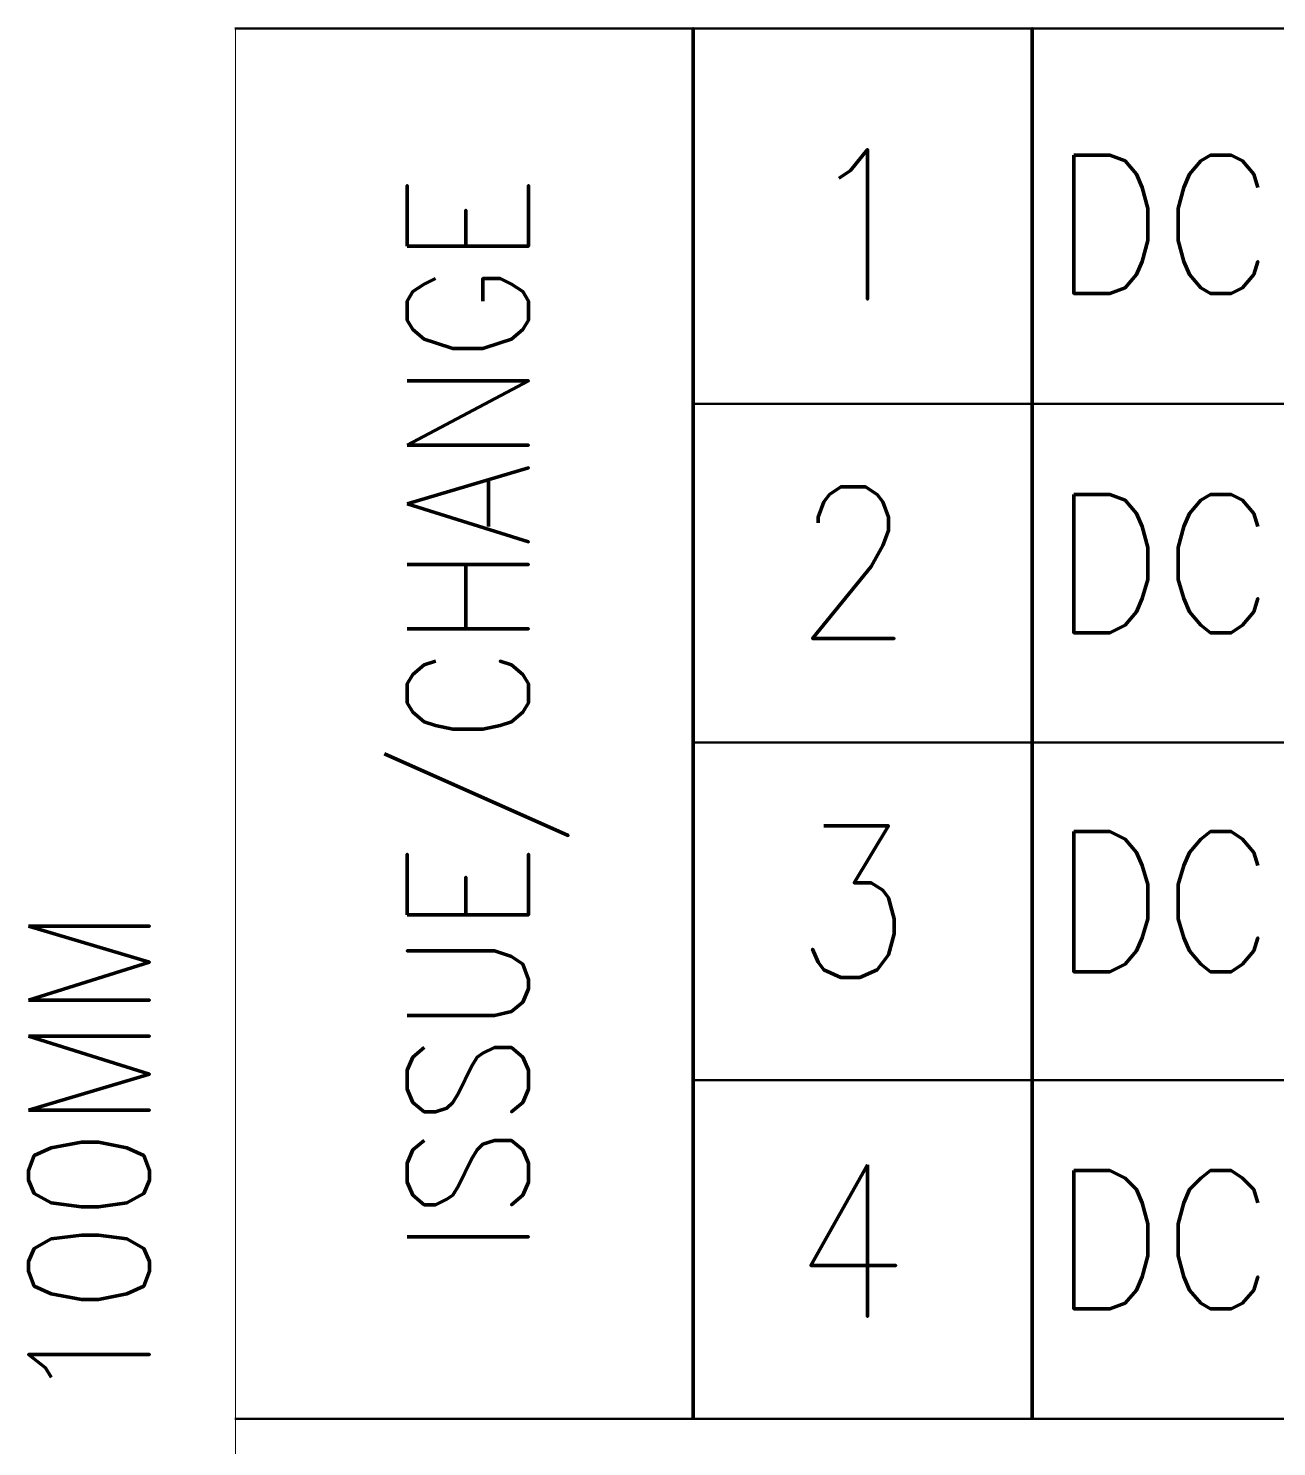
# Model space of a CAD drawing. Header units: millimetres. Extents: x 20 to 2064, y 18 to 2964.
# Drawn here: x 28.3 to 259.1, y 2701.5 to 2963.8 of the extents above; entities that cross this region are included whole.
import ezdxf

# ---------------------------------------------------------------- set-up
doc = ezdxf.new("R2010")
doc.units = ezdxf.units.MM
doc.header["$MEASUREMENT"] = 0
doc.layers.get('0').update_dxf_attribs({"linetype": 'CONTINUOUS'})

msp = doc.modelspace()

# ---------------------------------------------------------------- linework, layer by layer
at = {"color": 0, "linetype": 'Continuous', "lineweight": 40, "true_color": 0x000007}
for points in [[(66.47, 2963.75), (2017.37, 2963.75)], [(151.22, 2894.39), (1257.9, 2894.39)], [(151.22, 2831.73), (1257.9, 2831.73)], [(151.22, 2769.33), (1257.9, 2769.33)], [(66.47, 2706.68), (2017.37, 2706.68)]]:
    msp.add_lwpolyline(points, close=True, dxfattribs=at)
at = {"color": 0, "linetype": 'Continuous', "lineweight": 20, "true_color": 0x000007}
for points in [[(66.54, 56.81), (66.54, 2963.69)], [(66.54, 2963.69), (66.54, 2963.69)]]:
    msp.add_lwpolyline(points, close=True, dxfattribs=at)
at = {"color": 0, "linetype": 'Continuous', "lineweight": 158, "true_color": 0x000007}
for points in [[(151.21, 2706.68), (151.21, 2963.8)], [(151.21, 2963.8), (151.21, 2963.8)], [(213.91, 2706.68), (213.91, 2963.8)], [(213.91, 2963.8), (213.91, 2963.8)], [(180.28, 2937.54), (183.44, 2941.38)], [(183.44, 2941.38), (183.44, 2941.38)], [(183.44, 2941.38), (183.44, 2913.7)], [(221.62, 2940.33), (221.62, 2914.75)], [(221.62, 2940.33), (228.28, 2940.33)], [(228.28, 2940.33), (228.28, 2940.33)], [(228.28, 2940.33), (231.09, 2939.28)], [(246.85, 2940.33), (245.09, 2939.28)], [(250.7, 2940.33), (246.85, 2940.33)], [(246.85, 2940.33), (246.85, 2940.33)], [(252.8, 2939.28), (250.7, 2940.33)], [(250.7, 2940.33), (250.7, 2940.33)], [(178.18, 2936.12), (180.28, 2937.54)], [(180.28, 2937.54), (180.28, 2937.54)], [(231.09, 2939.28), (231.09, 2939.28)], [(231.09, 2939.28), (233.18, 2936.83)], [(245.09, 2939.28), (242.99, 2936.83)], [(245.09, 2939.28), (245.09, 2939.28)], [(254.91, 2936.83), (252.8, 2939.28)], [(252.8, 2939.28), (252.8, 2939.28)], [(233.18, 2936.83), (233.18, 2936.83)], [(233.18, 2936.83), (234.23, 2934.38)], [(242.99, 2936.83), (241.94, 2934.38)], [(242.99, 2936.83), (242.99, 2936.83)], [(255.6, 2934.38), (254.91, 2936.83)], [(254.91, 2936.83), (254.91, 2936.83)], [(98.31, 2923.52), (98.31, 2934.73)], [(98.31, 2934.73), (98.31, 2934.73)], [(120.73, 2923.52), (120.73, 2934.73)], [(120.73, 2934.73), (120.73, 2934.73)], [(234.23, 2934.38), (234.23, 2934.38)], [(234.23, 2934.38), (235.28, 2930.52)], [(241.94, 2934.38), (240.89, 2930.52)], [(241.94, 2934.38), (241.94, 2934.38)], [(109.18, 2923.52), (109.18, 2930.17)], [(109.18, 2930.17), (109.18, 2930.17)], [(235.28, 2930.52), (235.28, 2930.52)], [(235.28, 2930.52), (235.28, 2924.57)], [(240.89, 2930.52), (240.89, 2930.52)], [(240.89, 2930.52), (240.89, 2924.57)], [(235.28, 2924.57), (234.23, 2920.72)], [(235.28, 2924.57), (235.28, 2924.57)], [(240.89, 2924.57), (240.89, 2924.57)], [(240.89, 2924.57), (241.94, 2920.72)], [(98.31, 2923.52), (120.73, 2923.52)], [(120.73, 2923.52), (120.73, 2923.52)], [(234.23, 2920.72), (233.18, 2918.26)], [(234.23, 2920.72), (234.23, 2920.72)], [(241.94, 2920.72), (241.94, 2920.72)], [(241.94, 2920.72), (242.99, 2918.26)], [(254.91, 2918.26), (255.6, 2920.72)], [(255.6, 2920.72), (255.6, 2920.72)], [(101.47, 2916.51), (99.36, 2915.12)], [(103.57, 2917.57), (101.47, 2916.51)], [(101.47, 2916.51), (101.47, 2916.51)], [(115.49, 2917.57), (112.33, 2917.57)], [(112.33, 2917.57), (112.33, 2917.57)], [(112.33, 2913.36), (112.33, 2917.57)], [(112.33, 2917.57), (112.33, 2917.57)], [(117.58, 2916.51), (115.49, 2917.57)], [(115.49, 2917.57), (115.49, 2917.57)], [(119.68, 2915.12), (117.58, 2916.51)], [(117.58, 2916.51), (117.58, 2916.51)], [(233.18, 2918.26), (231.09, 2915.81)], [(233.18, 2918.26), (233.18, 2918.26)], [(242.99, 2918.26), (242.99, 2918.26)], [(242.99, 2918.26), (245.09, 2915.81)], [(252.8, 2915.81), (254.91, 2918.26)], [(254.91, 2918.26), (254.91, 2918.26)], [(99.36, 2915.12), (98.31, 2913.36)], [(99.36, 2915.12), (99.36, 2915.12)], [(120.73, 2913.36), (119.68, 2915.12)], [(119.68, 2915.12), (119.68, 2915.12)], [(221.62, 2914.75), (221.62, 2914.75)], [(228.28, 2914.75), (221.62, 2914.75)], [(221.62, 2914.75), (221.62, 2914.75)], [(231.09, 2915.81), (228.28, 2914.75)], [(228.28, 2914.75), (228.28, 2914.75)], [(231.09, 2915.81), (231.09, 2915.81)], [(245.09, 2915.81), (245.09, 2915.81)], [(245.09, 2915.81), (246.85, 2914.75)], [(246.85, 2914.75), (246.85, 2914.75)], [(246.85, 2914.75), (250.7, 2914.75)], [(250.7, 2914.75), (252.8, 2915.81)], [(250.7, 2914.75), (250.7, 2914.75)], [(252.8, 2915.81), (252.8, 2915.81)], [(98.31, 2913.36), (98.31, 2913.36)], [(98.31, 2913.36), (98.31, 2909.86)], [(120.73, 2909.86), (120.73, 2913.36)], [(120.73, 2913.36), (120.73, 2913.36)], [(183.44, 2913.7), (183.44, 2913.7)], [(98.31, 2909.86), (98.31, 2909.86)], [(98.31, 2909.86), (99.36, 2908.1)], [(119.68, 2908.1), (120.73, 2909.86)], [(120.73, 2909.86), (120.73, 2909.86)], [(99.36, 2908.1), (99.36, 2908.1)], [(99.36, 2908.1), (101.47, 2906.36)], [(101.47, 2906.36), (101.47, 2906.36)], [(101.47, 2906.36), (103.57, 2905.65)], [(115.49, 2905.65), (117.58, 2906.36)], [(117.58, 2906.36), (119.68, 2908.1)], [(117.58, 2906.36), (117.58, 2906.36)], [(119.68, 2908.1), (119.68, 2908.1)], [(103.57, 2905.65), (103.57, 2905.65)], [(103.57, 2905.65), (106.73, 2904.6)], [(106.73, 2904.6), (106.73, 2904.6)], [(106.73, 2904.6), (112.33, 2904.6)], [(112.33, 2904.6), (115.49, 2905.65)], [(112.33, 2904.6), (112.33, 2904.6)], [(115.49, 2905.65), (115.49, 2905.65)], [(98.31, 2886.73), (120.73, 2898.65)], [(98.31, 2898.65), (120.73, 2898.65)], [(120.73, 2898.65), (120.73, 2898.65)], [(120.73, 2898.65), (120.73, 2898.65)], [(98.31, 2886.73), (120.73, 2886.73)], [(120.73, 2886.73), (120.73, 2886.73)], [(98.31, 2875.88), (120.73, 2882.54)], [(120.73, 2882.54), (120.73, 2882.54)], [(113.38, 2871.67), (113.38, 2880.07)], [(113.38, 2880.07), (113.38, 2880.07)], [(175.38, 2876.23), (176.44, 2877.62)], [(176.44, 2877.62), (178.54, 2879.02)], [(176.44, 2877.62), (176.44, 2877.62)], [(178.54, 2879.02), (178.54, 2879.02)], [(178.54, 2879.02), (183.09, 2879.02)], [(183.09, 2879.02), (183.09, 2879.02)], [(183.09, 2879.02), (185.2, 2877.62)], [(185.2, 2877.62), (185.2, 2877.62)], [(185.2, 2877.62), (186.25, 2876.23)], [(221.62, 2877.62), (221.62, 2852.05)], [(221.62, 2877.62), (228.28, 2877.62)], [(228.28, 2877.62), (228.28, 2877.62)], [(228.28, 2877.62), (231.09, 2876.57)], [(246.85, 2877.62), (245.09, 2876.57)], [(250.7, 2877.62), (246.85, 2877.62)], [(246.85, 2877.62), (246.85, 2877.62)], [(252.8, 2876.57), (250.7, 2877.62)], [(250.7, 2877.62), (250.7, 2877.62)], [(98.31, 2875.88), (120.73, 2868.86)], [(174.33, 2873.42), (175.38, 2876.23)], [(175.38, 2876.23), (175.38, 2876.23)], [(186.25, 2876.23), (186.25, 2876.23)], [(186.25, 2876.23), (187.3, 2873.42)], [(231.09, 2876.57), (231.09, 2876.57)], [(231.09, 2876.57), (233.18, 2874.12)], [(245.09, 2876.57), (242.99, 2874.12)], [(245.09, 2876.57), (245.09, 2876.57)], [(254.91, 2874.12), (252.8, 2876.57)], [(252.8, 2876.57), (252.8, 2876.57)], [(174.33, 2872.36), (174.33, 2873.42)], [(174.33, 2873.42), (174.33, 2873.42)], [(187.3, 2873.42), (187.3, 2873.42)], [(187.3, 2873.42), (187.3, 2870.97)], [(233.18, 2874.12), (233.18, 2874.12)], [(233.18, 2874.12), (234.23, 2871.67)], [(242.99, 2874.12), (241.94, 2871.67)], [(242.99, 2874.12), (242.99, 2874.12)], [(255.6, 2871.67), (254.91, 2874.12)], [(254.91, 2874.12), (254.91, 2874.12)], [(187.3, 2870.97), (186.25, 2868.17)], [(187.3, 2870.97), (187.3, 2870.97)], [(234.23, 2871.67), (234.23, 2871.67)], [(234.23, 2871.67), (235.28, 2867.81)], [(241.94, 2871.67), (240.89, 2867.81)], [(241.94, 2871.67), (241.94, 2871.67)], [(120.73, 2868.86), (120.73, 2868.86)], [(186.25, 2868.17), (184.15, 2864.31)], [(186.25, 2868.17), (186.25, 2868.17)], [(235.28, 2867.81), (235.28, 2867.81)], [(235.28, 2867.81), (235.28, 2861.86)], [(240.89, 2867.81), (240.89, 2867.81)], [(240.89, 2867.81), (240.89, 2861.86)], [(98.31, 2864.67), (120.73, 2864.67)], [(109.18, 2852.75), (109.18, 2864.67)], [(109.18, 2864.67), (109.18, 2864.67)], [(120.73, 2864.67), (120.73, 2864.67)], [(184.15, 2864.31), (173.28, 2850.99)], [(184.15, 2864.31), (184.15, 2864.31)], [(235.28, 2861.86), (234.23, 2858.36)], [(235.28, 2861.86), (235.28, 2861.86)], [(240.89, 2861.86), (240.89, 2861.86)], [(240.89, 2861.86), (241.94, 2858.36)], [(234.23, 2858.36), (233.18, 2855.91)], [(234.23, 2858.36), (234.23, 2858.36)], [(241.94, 2858.36), (241.94, 2858.36)], [(241.94, 2858.36), (242.99, 2855.91)], [(254.91, 2855.91), (255.6, 2858.36)], [(255.6, 2858.36), (255.6, 2858.36)], [(233.18, 2855.91), (231.09, 2853.46)], [(233.18, 2855.91), (233.18, 2855.91)], [(242.99, 2855.91), (242.99, 2855.91)], [(242.99, 2855.91), (245.09, 2853.46)], [(252.8, 2853.46), (254.91, 2855.91)], [(254.91, 2855.91), (254.91, 2855.91)], [(98.31, 2852.75), (120.73, 2852.75)], [(120.73, 2852.75), (120.73, 2852.75)], [(173.28, 2850.99), (173.28, 2850.99)], [(173.28, 2850.99), (188.35, 2850.99)], [(188.35, 2850.99), (188.35, 2850.99)], [(221.62, 2852.05), (221.62, 2852.05)], [(228.28, 2852.05), (221.62, 2852.05)], [(221.62, 2852.05), (221.62, 2852.05)], [(231.09, 2853.46), (228.28, 2852.05)], [(228.28, 2852.05), (228.28, 2852.05)], [(231.09, 2853.46), (231.09, 2853.46)], [(245.09, 2853.46), (245.09, 2853.46)], [(245.09, 2853.46), (246.85, 2852.05)], [(246.85, 2852.05), (246.85, 2852.05)], [(246.85, 2852.05), (250.7, 2852.05)], [(250.7, 2852.05), (252.8, 2853.46)], [(250.7, 2852.05), (250.7, 2852.05)], [(252.8, 2853.46), (252.8, 2853.46)], [(101.47, 2846.1), (99.36, 2844.34)], [(103.57, 2846.8), (101.47, 2846.1)], [(101.47, 2846.1), (101.47, 2846.1)], [(117.58, 2846.1), (115.49, 2846.8)], [(115.49, 2846.8), (115.49, 2846.8)], [(119.68, 2844.34), (117.58, 2846.1)], [(117.58, 2846.1), (117.58, 2846.1)], [(99.36, 2844.34), (98.31, 2842.6)], [(99.36, 2844.34), (99.36, 2844.34)], [(120.73, 2842.6), (119.68, 2844.34)], [(119.68, 2844.34), (119.68, 2844.34)], [(98.31, 2842.6), (98.31, 2842.6)], [(98.31, 2842.6), (98.31, 2839.09)], [(120.73, 2839.09), (120.73, 2842.6)], [(120.73, 2842.6), (120.73, 2842.6)], [(98.31, 2839.09), (98.31, 2839.09)], [(98.31, 2839.09), (99.36, 2837.34)], [(119.68, 2837.34), (120.73, 2839.09)], [(120.73, 2839.09), (120.73, 2839.09)], [(99.36, 2837.34), (99.36, 2837.34)], [(99.36, 2837.34), (101.47, 2835.59)], [(101.47, 2835.59), (101.47, 2835.59)], [(101.47, 2835.59), (103.57, 2834.89)], [(115.49, 2834.89), (117.58, 2835.59)], [(117.58, 2835.59), (119.68, 2837.34)], [(117.58, 2835.59), (117.58, 2835.59)], [(119.68, 2837.34), (119.68, 2837.34)], [(103.57, 2834.89), (103.57, 2834.89)], [(103.57, 2834.89), (106.73, 2834.18)], [(106.73, 2834.18), (106.73, 2834.18)], [(106.73, 2834.18), (112.33, 2834.18)], [(112.33, 2834.18), (115.49, 2834.89)], [(112.33, 2834.18), (112.33, 2834.18)], [(115.49, 2834.89), (115.49, 2834.89)], [(94.1, 2829.63), (128.09, 2814.57)], [(128.09, 2814.57), (128.09, 2814.57)], [(175.38, 2816.31), (187.3, 2816.31)], [(187.3, 2816.31), (180.99, 2805.81)], [(187.3, 2816.31), (187.3, 2816.31)], [(221.62, 2815.28), (221.62, 2789.34)], [(221.62, 2815.28), (228.28, 2815.28)], [(228.28, 2815.28), (228.28, 2815.28)], [(228.28, 2815.28), (231.09, 2813.86)], [(246.85, 2815.28), (245.09, 2813.86)], [(250.7, 2815.28), (246.85, 2815.28)], [(246.85, 2815.28), (246.85, 2815.28)], [(252.8, 2813.86), (250.7, 2815.28)], [(250.7, 2815.28), (250.7, 2815.28)], [(231.09, 2813.86), (231.09, 2813.86)], [(231.09, 2813.86), (233.18, 2811.41)], [(245.09, 2813.86), (242.99, 2811.41)], [(245.09, 2813.86), (245.09, 2813.86)], [(254.91, 2811.41), (252.8, 2813.86)], [(252.8, 2813.86), (252.8, 2813.86)], [(98.31, 2799.86), (98.31, 2811.07)], [(98.31, 2811.07), (98.31, 2811.07)], [(120.73, 2799.86), (120.73, 2811.07)], [(120.73, 2811.07), (120.73, 2811.07)], [(233.18, 2811.41), (233.18, 2811.41)], [(233.18, 2811.41), (234.23, 2808.97)], [(234.23, 2808.97), (234.23, 2808.97)], [(234.23, 2808.97), (235.28, 2805.46)], [(241.94, 2808.97), (240.89, 2805.46)], [(242.99, 2811.41), (241.94, 2808.97)], [(241.94, 2808.97), (241.94, 2808.97)], [(242.99, 2811.41), (242.99, 2811.41)], [(255.6, 2808.97), (254.91, 2811.41)], [(254.91, 2811.41), (254.91, 2811.41)], [(109.18, 2799.86), (109.18, 2806.86)], [(109.18, 2806.86), (109.18, 2806.86)], [(180.99, 2805.81), (180.99, 2805.81)], [(180.99, 2805.81), (184.15, 2805.81)], [(184.15, 2805.81), (184.15, 2805.81)], [(184.15, 2805.81), (186.25, 2804.41)], [(186.25, 2804.41), (186.25, 2804.41)], [(186.25, 2804.41), (187.3, 2803.01)], [(235.28, 2805.46), (235.28, 2805.46)], [(235.28, 2805.46), (235.28, 2799.15)], [(240.89, 2805.46), (240.89, 2805.46)], [(240.89, 2805.46), (240.89, 2799.15)], [(187.3, 2803.01), (187.3, 2803.01)], [(187.3, 2803.01), (188.35, 2799.15)], [(98.31, 2799.86), (120.73, 2799.86)], [(120.73, 2799.86), (120.73, 2799.86)], [(188.35, 2799.15), (188.35, 2799.15)], [(188.35, 2799.15), (188.35, 2796.36)], [(235.28, 2799.15), (234.23, 2795.65)], [(235.28, 2799.15), (235.28, 2799.15)], [(240.89, 2799.15), (240.89, 2799.15)], [(240.89, 2799.15), (241.94, 2795.65)], [(28.26, 2797.75), (50.68, 2791.1)], [(28.26, 2797.75), (50.68, 2797.75)], [(50.68, 2797.75), (50.68, 2797.75)], [(188.35, 2796.36), (187.3, 2792.49)], [(188.35, 2796.36), (188.35, 2796.36)], [(114.44, 2793.2), (98.31, 2793.2)], [(98.31, 2793.2), (98.31, 2793.2)], [(117.58, 2792.15), (114.44, 2793.2)], [(114.44, 2793.2), (114.44, 2793.2)], [(174.33, 2791.1), (173.28, 2793.55)], [(173.28, 2793.55), (173.28, 2793.55)], [(233.18, 2793.2), (231.09, 2790.75)], [(234.23, 2795.65), (233.18, 2793.2)], [(233.18, 2793.2), (233.18, 2793.2)], [(234.23, 2795.65), (234.23, 2795.65)], [(241.94, 2795.65), (241.94, 2795.65)], [(241.94, 2795.65), (242.99, 2793.2)], [(242.99, 2793.2), (242.99, 2793.2)], [(242.99, 2793.2), (245.09, 2790.75)], [(252.8, 2790.75), (254.91, 2793.2)], [(254.91, 2793.2), (255.6, 2795.65)], [(254.91, 2793.2), (254.91, 2793.2)], [(255.6, 2795.65), (255.6, 2795.65)], [(28.26, 2784.1), (50.68, 2791.1)], [(50.68, 2791.1), (50.68, 2791.1)], [(50.68, 2791.1), (50.68, 2791.1)], [(119.68, 2790.75), (117.58, 2792.15)], [(117.58, 2792.15), (117.58, 2792.15)], [(120.73, 2787.94), (119.68, 2790.75)], [(119.68, 2790.75), (119.68, 2790.75)], [(175.38, 2789.7), (174.33, 2791.1)], [(174.33, 2791.1), (174.33, 2791.1)], [(187.3, 2792.49), (185.2, 2789.7)], [(187.3, 2792.49), (187.3, 2792.49)], [(231.09, 2790.75), (228.28, 2789.34)], [(231.09, 2790.75), (231.09, 2790.75)], [(245.09, 2790.75), (245.09, 2790.75)], [(245.09, 2790.75), (246.85, 2789.34)], [(250.7, 2789.34), (252.8, 2790.75)], [(252.8, 2790.75), (252.8, 2790.75)], [(120.73, 2786.2), (120.73, 2787.94)], [(120.73, 2787.94), (120.73, 2787.94)], [(178.54, 2788.3), (175.38, 2789.7)], [(175.38, 2789.7), (175.38, 2789.7)], [(182.04, 2788.3), (178.54, 2788.3)], [(178.54, 2788.3), (178.54, 2788.3)], [(185.2, 2789.7), (182.04, 2788.3)], [(182.04, 2788.3), (182.04, 2788.3)], [(185.2, 2789.7), (185.2, 2789.7)], [(221.62, 2789.34), (221.62, 2789.34)], [(228.28, 2789.34), (221.62, 2789.34)], [(221.62, 2789.34), (221.62, 2789.34)], [(228.28, 2789.34), (228.28, 2789.34)], [(246.85, 2789.34), (246.85, 2789.34)], [(246.85, 2789.34), (250.7, 2789.34)], [(250.7, 2789.34), (250.7, 2789.34)], [(119.68, 2783.73), (120.73, 2786.2)], [(120.73, 2786.2), (120.73, 2786.2)], [(28.26, 2784.1), (50.68, 2784.1)], [(50.68, 2784.1), (50.68, 2784.1)], [(117.58, 2781.99), (119.68, 2783.73)], [(119.68, 2783.73), (119.68, 2783.73)], [(98.31, 2781.28), (114.44, 2781.28)], [(114.44, 2781.28), (117.58, 2781.99)], [(114.44, 2781.28), (114.44, 2781.28)], [(117.58, 2781.99), (117.58, 2781.99)], [(28.26, 2777.44), (50.68, 2770.44)], [(28.26, 2777.44), (50.68, 2777.44)], [(50.68, 2777.44), (50.68, 2777.44)], [(101.47, 2775.33), (99.36, 2773.58)], [(112.33, 2774.28), (114.44, 2775.33)], [(114.44, 2775.33), (114.44, 2775.33)], [(114.44, 2775.33), (117.58, 2775.33)], [(117.58, 2775.33), (117.58, 2775.33)], [(117.58, 2775.33), (119.68, 2773.58)], [(99.36, 2773.58), (98.31, 2771.13)], [(99.36, 2773.58), (99.36, 2773.58)], [(110.23, 2771.83), (111.28, 2773.58)], [(111.28, 2773.58), (112.33, 2774.28)], [(111.28, 2773.58), (111.28, 2773.58)], [(112.33, 2774.28), (112.33, 2774.28)], [(119.68, 2773.58), (119.68, 2773.58)], [(119.68, 2773.58), (120.73, 2771.13)], [(28.26, 2763.78), (50.68, 2770.44)], [(50.68, 2770.44), (50.68, 2770.44)], [(50.68, 2770.44), (50.68, 2770.44)], [(98.31, 2771.13), (98.31, 2771.13)], [(98.31, 2771.13), (98.31, 2767.63)], [(107.78, 2766.92), (110.23, 2771.83)], [(110.23, 2771.83), (110.23, 2771.83)], [(120.73, 2771.13), (120.73, 2771.13)], [(120.73, 2771.13), (120.73, 2767.63)], [(98.31, 2767.63), (98.31, 2767.63)], [(98.31, 2767.63), (99.36, 2765.18)], [(120.73, 2767.63), (119.68, 2765.18)], [(120.73, 2767.63), (120.73, 2767.63)], [(99.36, 2765.18), (99.36, 2765.18)], [(99.36, 2765.18), (101.47, 2763.42)], [(105.67, 2764.12), (106.73, 2765.18)], [(106.73, 2765.18), (107.78, 2766.92)], [(106.73, 2765.18), (106.73, 2765.18)], [(107.78, 2766.92), (107.78, 2766.92)], [(119.68, 2765.18), (117.58, 2763.42)], [(119.68, 2765.18), (119.68, 2765.18)], [(28.26, 2763.78), (50.68, 2763.78)], [(50.68, 2763.78), (50.68, 2763.78)], [(101.47, 2763.42), (101.47, 2763.42)], [(101.47, 2763.42), (103.57, 2763.42)], [(103.57, 2763.42), (105.67, 2764.12)], [(103.57, 2763.42), (103.57, 2763.42)], [(105.67, 2764.12), (105.67, 2764.12)], [(117.58, 2763.42), (117.58, 2763.42)], [(32.46, 2756.76), (29.31, 2755.36)], [(38.07, 2757.81), (32.46, 2756.76)], [(32.46, 2756.76), (32.46, 2756.76)], [(41.21, 2757.81), (38.07, 2757.81)], [(38.07, 2757.81), (38.07, 2757.81)], [(46.47, 2756.76), (41.21, 2757.81)], [(41.21, 2757.81), (41.21, 2757.81)], [(49.62, 2755.36), (46.47, 2756.76)], [(46.47, 2756.76), (46.47, 2756.76)], [(101.47, 2758.17), (99.36, 2756.42)], [(111.28, 2756.42), (112.33, 2757.47)], [(112.33, 2757.47), (114.44, 2758.17)], [(112.33, 2757.47), (112.33, 2757.47)], [(114.44, 2758.17), (114.44, 2758.17)], [(114.44, 2758.17), (117.58, 2758.17)], [(117.58, 2758.17), (117.58, 2758.17)], [(117.58, 2758.17), (119.68, 2756.42)], [(29.31, 2755.36), (28.26, 2752.57)], [(29.31, 2755.36), (29.31, 2755.36)], [(50.68, 2752.57), (49.62, 2755.36)], [(49.62, 2755.36), (49.62, 2755.36)], [(99.36, 2756.42), (98.31, 2753.97)], [(98.31, 2753.97), (98.31, 2753.97)], [(98.31, 2753.97), (98.31, 2750.47)], [(99.36, 2756.42), (99.36, 2756.42)], [(107.78, 2749.76), (110.23, 2754.67)], [(110.23, 2754.67), (111.28, 2756.42)], [(110.23, 2754.67), (110.23, 2754.67)], [(111.28, 2756.42), (111.28, 2756.42)], [(119.68, 2756.42), (119.68, 2756.42)], [(119.68, 2756.42), (120.73, 2753.97)], [(120.73, 2753.97), (120.73, 2753.97)], [(120.73, 2753.97), (120.73, 2750.47)], [(28.26, 2752.57), (28.26, 2752.57)], [(28.26, 2752.57), (28.26, 2750.81)], [(50.68, 2750.81), (50.68, 2752.57)], [(50.68, 2752.57), (50.68, 2752.57)], [(183.44, 2753.62), (172.94, 2735.05)], [(183.44, 2753.62), (183.44, 2725.6)], [(221.62, 2752.57), (221.62, 2726.99)], [(221.62, 2752.57), (228.28, 2752.57)], [(228.28, 2752.57), (228.28, 2752.57)], [(228.28, 2752.57), (231.09, 2751.16)], [(246.85, 2752.57), (245.09, 2751.16)], [(250.7, 2752.57), (246.85, 2752.57)], [(246.85, 2752.57), (246.85, 2752.57)], [(252.8, 2751.16), (250.7, 2752.57)], [(250.7, 2752.57), (250.7, 2752.57)], [(28.26, 2750.81), (29.31, 2748.36)], [(28.26, 2750.81), (28.26, 2750.81)], [(49.62, 2748.36), (50.68, 2750.81)], [(50.68, 2750.81), (50.68, 2750.81)], [(98.31, 2750.47), (98.31, 2750.47)], [(98.31, 2750.47), (99.36, 2748.02)], [(106.73, 2748.02), (107.78, 2749.76)], [(107.78, 2749.76), (107.78, 2749.76)], [(120.73, 2750.47), (119.68, 2748.02)], [(120.73, 2750.47), (120.73, 2750.47)], [(231.09, 2751.16), (231.09, 2751.16)], [(231.09, 2751.16), (233.18, 2749.07)], [(233.18, 2749.07), (233.18, 2749.07)], [(233.18, 2749.07), (234.23, 2746.6)], [(242.99, 2749.07), (241.94, 2746.6)], [(245.09, 2751.16), (242.99, 2749.07)], [(242.99, 2749.07), (242.99, 2749.07)], [(245.09, 2751.16), (245.09, 2751.16)], [(254.91, 2749.07), (252.8, 2751.16)], [(252.8, 2751.16), (252.8, 2751.16)], [(255.6, 2746.6), (254.91, 2749.07)], [(254.91, 2749.07), (254.91, 2749.07)], [(29.31, 2748.36), (29.31, 2748.36)], [(29.31, 2748.36), (32.46, 2746.6)], [(32.46, 2746.6), (32.46, 2746.6)], [(32.46, 2746.6), (38.07, 2745.91)], [(41.21, 2745.91), (46.47, 2746.6)], [(46.47, 2746.6), (49.62, 2748.36)], [(46.47, 2746.6), (46.47, 2746.6)], [(49.62, 2748.36), (49.62, 2748.36)], [(99.36, 2748.02), (99.36, 2748.02)], [(99.36, 2748.02), (101.47, 2746.26)], [(101.47, 2746.26), (101.47, 2746.26)], [(101.47, 2746.26), (103.57, 2746.26)], [(103.57, 2746.26), (105.67, 2747.31)], [(103.57, 2746.26), (103.57, 2746.26)], [(105.67, 2747.31), (106.73, 2748.02)], [(105.67, 2747.31), (105.67, 2747.31)], [(106.73, 2748.02), (106.73, 2748.02)], [(119.68, 2748.02), (117.58, 2746.26)], [(117.58, 2746.26), (117.58, 2746.26)], [(119.68, 2748.02), (119.68, 2748.02)], [(234.23, 2746.6), (234.23, 2746.6)], [(234.23, 2746.6), (235.28, 2742.76)], [(241.94, 2746.6), (240.89, 2742.76)], [(241.94, 2746.6), (241.94, 2746.6)], [(38.07, 2745.91), (38.07, 2745.91)], [(38.07, 2745.91), (41.21, 2745.91)], [(41.21, 2745.91), (41.21, 2745.91)], [(235.28, 2742.76), (235.28, 2742.76)], [(235.28, 2742.76), (235.28, 2736.81)], [(240.89, 2742.76), (240.89, 2742.76)], [(240.89, 2742.76), (240.89, 2736.81)], [(29.31, 2738.2), (28.26, 2735.75)], [(32.46, 2739.95), (29.31, 2738.2)], [(29.31, 2738.2), (29.31, 2738.2)], [(38.07, 2740.65), (32.46, 2739.95)], [(32.46, 2739.95), (32.46, 2739.95)], [(41.21, 2740.65), (38.07, 2740.65)], [(38.07, 2740.65), (38.07, 2740.65)], [(46.47, 2739.95), (41.21, 2740.65)], [(41.21, 2740.65), (41.21, 2740.65)], [(49.62, 2738.2), (46.47, 2739.95)], [(46.47, 2739.95), (46.47, 2739.95)], [(50.68, 2735.75), (49.62, 2738.2)], [(49.62, 2738.2), (49.62, 2738.2)], [(98.31, 2740.31), (120.73, 2740.31)], [(120.73, 2740.31), (120.73, 2740.31)], [(28.26, 2735.75), (28.26, 2735.75)], [(28.26, 2735.75), (28.26, 2734)], [(50.68, 2734), (50.68, 2735.75)], [(50.68, 2735.75), (50.68, 2735.75)], [(235.28, 2736.81), (234.23, 2732.94)], [(235.28, 2736.81), (235.28, 2736.81)], [(240.89, 2736.81), (240.89, 2736.81)], [(240.89, 2736.81), (241.94, 2732.94)], [(28.26, 2734), (29.31, 2731.2)], [(28.26, 2734), (28.26, 2734)], [(49.62, 2731.2), (50.68, 2734)], [(50.68, 2734), (50.68, 2734)], [(172.94, 2735.05), (172.94, 2735.05)], [(172.94, 2735.05), (188.7, 2735.05)], [(188.7, 2735.05), (188.7, 2735.05)], [(234.23, 2732.94), (233.18, 2730.49)], [(234.23, 2732.94), (234.23, 2732.94)], [(241.94, 2732.94), (241.94, 2732.94)], [(241.94, 2732.94), (242.99, 2730.49)], [(254.91, 2730.49), (255.6, 2732.94)], [(255.6, 2732.94), (255.6, 2732.94)], [(29.31, 2731.2), (29.31, 2731.2)], [(29.31, 2731.2), (32.46, 2729.79)], [(46.47, 2729.79), (49.62, 2731.2)], [(49.62, 2731.2), (49.62, 2731.2)], [(233.18, 2730.49), (231.09, 2728.04)], [(233.18, 2730.49), (233.18, 2730.49)], [(242.99, 2730.49), (242.99, 2730.49)], [(242.99, 2730.49), (245.09, 2728.04)], [(252.8, 2728.04), (254.91, 2730.49)], [(254.91, 2730.49), (254.91, 2730.49)], [(32.46, 2729.79), (32.46, 2729.79)], [(32.46, 2729.79), (38.07, 2728.74)], [(38.07, 2728.74), (38.07, 2728.74)], [(38.07, 2728.74), (41.21, 2728.74)], [(41.21, 2728.74), (46.47, 2729.79)], [(41.21, 2728.74), (41.21, 2728.74)], [(46.47, 2729.79), (46.47, 2729.79)], [(231.09, 2728.04), (228.28, 2726.99)], [(231.09, 2728.04), (231.09, 2728.04)], [(245.09, 2728.04), (245.09, 2728.04)], [(245.09, 2728.04), (246.85, 2726.99)], [(250.7, 2726.99), (252.8, 2728.04)], [(252.8, 2728.04), (252.8, 2728.04)], [(183.44, 2725.6), (183.44, 2725.6)], [(221.62, 2726.99), (221.62, 2726.99)], [(228.28, 2726.99), (221.62, 2726.99)], [(221.62, 2726.99), (221.62, 2726.99)], [(228.28, 2726.99), (228.28, 2726.99)], [(246.85, 2726.99), (246.85, 2726.99)], [(246.85, 2726.99), (250.7, 2726.99)], [(250.7, 2726.99), (250.7, 2726.99)], [(31.41, 2716.13), (28.26, 2718.58)], [(28.26, 2718.58), (28.26, 2718.58)], [(28.26, 2718.58), (50.68, 2718.58)], [(50.68, 2718.58), (50.68, 2718.58)], [(32.46, 2714.39), (31.41, 2716.13)], [(31.41, 2716.13), (31.41, 2716.13)]]:
    msp.add_lwpolyline(points, close=True, dxfattribs=at)

doc.saveas('drawing.dxf')
